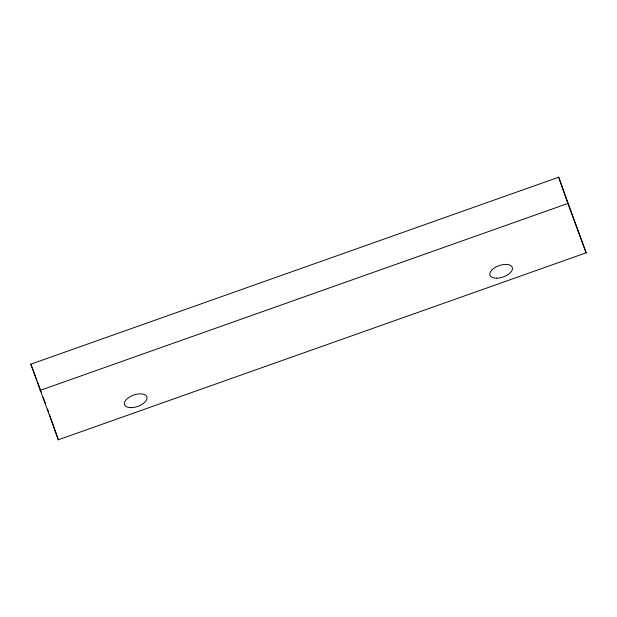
<?xml version="1.0" encoding="UTF-8"?>
<svg xmlns="http://www.w3.org/2000/svg" width="617" height="617" viewBox="0 0 617 617"><rect width="100%" height="100%" fill="white"/><g stroke="black" fill="none" stroke-linecap="round" stroke-linejoin="round"><path stroke-width="0.93" d="M30.85 364.184L558.678 177.218L586.15 252.816L58.322 439.782L30.85 364.184L36.85 380.334M39.997 390.445L567.825 203.479L586.15 252.816M37.514 382.124L41.177 391.996M43.182 397.379L45.511 403.657M47.509 409.04L48.512 411.732M558.678 177.218L567.825 203.479M49.491 414.431L50.44 417.146M51.072 418.958L58.322 439.782M496.415 278.198A11.846 6.031 -19.2 0 0 512.434 267.871A11.846 6.031 -19.2 0 0 494.533 267.832A11.846 6.031 -19.2 0 0 496.415 278.198M130.997 407.644A11.846 6.031 -19.2 0 0 147.016 397.309A11.846 6.031 -19.2 0 0 129.115 397.271A11.846 6.031 -19.2 0 0 130.997 407.644"/></g></svg>
